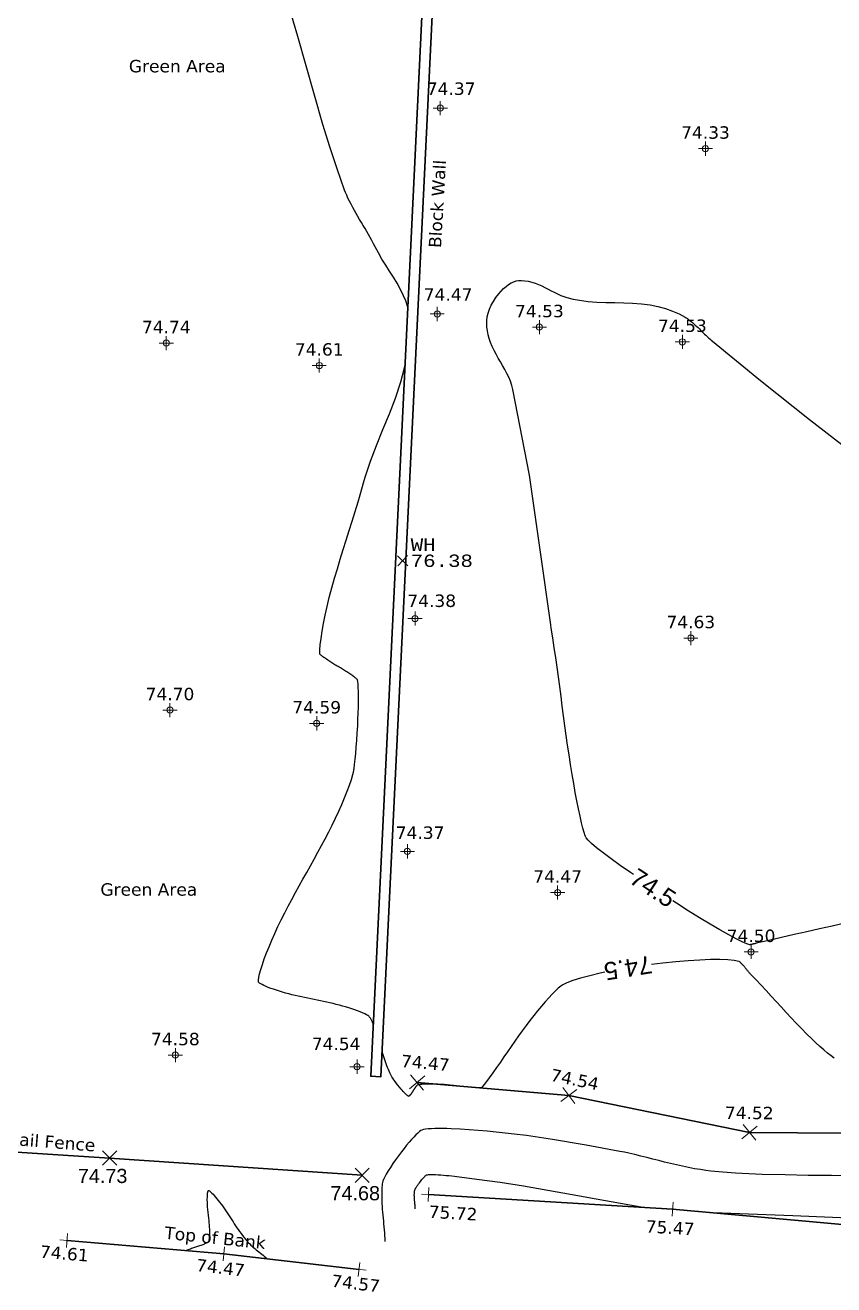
# Model space of a CAD drawing. Header units: metres. Extents: x 538443 to 538604, y 597904 to 598037.
# Drawn here: x 538471.88 to 538488.99, y 597917.91 to 597944.57 of the extents above; entities that cross this region are included whole.
import ezdxf
from ezdxf.enums import TextEntityAlignment as Align

# ---------------------------------------------------------------- set-up
doc = ezdxf.new("R2010")
doc.units = ezdxf.units.M
doc.header["$MEASUREMENT"] = 0
doc.header["$PDMODE"] = 1
doc.header["$PDSIZE"] = 0.1
doc.layers.get('0').update_dxf_attribs({"lineweight": 0})
for name, color, linetype in [('$DTM-CONTOUR-LABEL', 5, 'Continuous'), ('$DTM-CONTOUR-MAJ', 1, 'Continuous'), ('$DTM-CONTOUR-MIN', 4, 'Continuous'), ('Fence Symbol', 16, 'Continuous'), ('Fence-Text', 16, 'Continuous'), ('POINTS', 7, 'Continuous'), ('Spot Height-Text', 7, 'Continuous')]:
    doc.layers.add(name, color=color, linetype=linetype)
for name, color, linetype, lineweight in [('Bank Bottom Elevation', 12, 'Continuous', 0), ('Bank Bottom Line', 12, 'Continuous', 35), ('Bank Bottom Symbol', 12, 'Continuous', 0), ('Bank Top Elevation', 20, 'Continuous', 0), ('Bank Top Line', 20, 'Continuous', 35), ('Bank Top Symbol', 20, 'Continuous', 0), ('Fence Line', 16, 'Continuous', 35), ('Spot Height Symbol', 1, 'Continuous', 0), ('Text', 7, 'Continuous', 0), ('Wall Height Elevation', 7, 'Continuous', 0), ('Wall Height Symbol', 7, 'Continuous', 0), ('Wall Height Text', 7, 'Continuous', 0), ('Wall Line', 251, 'Continuous', 35)]:
    doc.layers.add(name, color=color, linetype=linetype, lineweight=lineweight)
doc.styles.add('2mm Arial', font='arial.ttf')
doc.styles.add('Bank Bottom Text', font='verdana.ttf')
doc.styles.add('Bank Top Text', font='verdana.ttf')
doc.styles.add('Contour', font='arial.ttf')
doc.styles.add('Feature Height Text 1.75', font='cour.ttf')
doc.styles.add('Spot Height Text', font='verdana.ttf')

# ---------------------------------------------------------------- blocks, each defined once
blk = doc.blocks.new('plus circle Colour 1')
at = {"color": 1, "lineweight": 0}
for p, q in [((0, 0), (0, 0.499)), ((0, 0), (-0.499, 0)), ((0.499, 0), (0, 0)), ((0, -0.499), (0, 0))]:
    blk.add_line(p, q, dxfattribs=at)
blk.add_circle((0, 0), 0.217, dxfattribs=at)
blk = doc.blocks.new('CROSS')
at = {"color": 0}
for points in [[(0.5, 0.5), (-0.5, -0.5)], [(0.5, -0.5), (-0.5, 0.5)]]:
    blk.add_lwpolyline(points, dxfattribs=at)

msp = doc.modelspace()

# ---------------------------------------------------------------- linework, layer by layer
at = {"layer": '$DTM-CONTOUR-MAJ'}
msp.add_lwpolyline([(538489.428, 597920.215), (538488.94, 597920.221), (538488.452, 597920.225), (538487.964, 597920.233), (538487.476, 597920.245), (538487.193, 597920.257), (538486.914, 597920.273), (538486.644, 597920.293), (538486.388, 597920.317), (538486.283, 597920.329), (538486.168, 597920.346), (538486.046, 597920.366), (538485.92, 597920.39), (538485.791, 597920.417), (538485.664, 597920.445), (538485.538, 597920.475), (538485.411, 597920.506), (538485.286, 597920.539), (538485.16, 597920.571), (538485.034, 597920.603), (538484.908, 597920.634), (538484.781, 597920.665), (538484.655, 597920.693), (538484.559, 597920.713), (538484.465, 597920.731), (538483.753, 597920.862), (538483.039, 597920.985), (538482.763, 597921.028), (538482.491, 597921.066), (538482.226, 597921.098), (538482.036, 597921.12), (538481.846, 597921.14), (538481.656, 597921.159), (538481.467, 597921.176), (538481.277, 597921.191), (538481.087, 597921.204), (538480.896, 597921.213), (538480.805, 597921.217), (538480.716, 597921.218), (538480.63, 597921.218), (538480.549, 597921.216), (538480.475, 597921.212), (538480.41, 597921.207), (538480.354, 597921.201), (538480.309, 597921.193), (538480.275, 597921.183), (538480.253, 597921.172), (538480.224, 597921.151), (538480.19, 597921.121), (538480.15, 597921.083), (538480.105, 597921.037), (538480.056, 597920.984), (538480.005, 597920.925), (538479.952, 597920.862), (538479.898, 597920.794), (538479.844, 597920.725), (538479.78, 597920.64), (538479.719, 597920.556), (538479.662, 597920.473), (538479.609, 597920.394), (538479.563, 597920.32), (538479.522, 597920.252), (538479.49, 597920.192), (538479.465, 597920.141), (538479.448, 597920.1), (538479.442, 597920.077), (538479.437, 597920.046), (538479.432, 597920.009), (538479.429, 597919.966), (538479.426, 597919.917), (538479.424, 597919.865), (538479.424, 597919.809), (538479.424, 597919.751), (538479.426, 597919.691), (538479.428, 597919.629), (538479.432, 597919.567), (538479.436, 597919.506), (538479.441, 597919.444), (538479.447, 597919.382), (538479.453, 597919.32), (538479.459, 597919.258), (538479.465, 597919.196), (538479.471, 597919.135), (538479.476, 597919.073), (538479.481, 597919.011), (538479.486, 597918.949), (538479.489, 597918.887), (538479.492, 597918.825)], dxfattribs=at)
at = {"layer": '$DTM-CONTOUR-MIN'}
for points in [[(538479.977, 597938.594), (538479.969, 597938.626), (538479.932, 597938.736), (538479.888, 597938.845), (538479.823, 597938.979), (538479.75, 597939.11), (538479.672, 597939.239), (538479.591, 597939.366), (538479.51, 597939.493), (538479.43, 597939.621), (538479.354, 597939.75), (538479.284, 597939.882), (538479.252, 597939.947), (538479.217, 597940.013), (538479.182, 597940.077), (538479.145, 597940.142), (538479.108, 597940.205), (538479.071, 597940.269), (538479.033, 597940.332), (538478.995, 597940.395), (538478.957, 597940.459), (538478.919, 597940.522), (538478.882, 597940.586), (538478.846, 597940.65), (538478.81, 597940.715), (538478.775, 597940.782), (538478.741, 597940.849), (538478.71, 597940.913), (538478.683, 597940.974), (538478.659, 597941.03), (538478.64, 597941.08), (538478.484, 597941.528), (538478.33, 597941.994), (538478.182, 597942.47), (538478, 597943.09), (538477.824, 597943.712), (538477.649, 597944.334), (538477.469, 597944.954)], [(538484.751, 597926.592), (538484.687, 597926.635), (538484.473, 597926.786), (538484.28, 597926.926), (538484.112, 597927.052), (538483.973, 597927.161), (538483.865, 597927.251), (538483.791, 597927.321), (538483.752, 597927.368), (538483.733, 597927.411), (538483.71, 597927.48), (538483.684, 597927.574), (538483.654, 597927.69), (538483.623, 597927.827), (538483.59, 597927.982), (538483.556, 597928.151), (538483.521, 597928.332), (538483.487, 597928.521), (538483.454, 597928.713), (538483.421, 597928.919), (538483.389, 597929.125), (538483.359, 597929.331), (538483.33, 597929.537), (538483.301, 597929.744), (538483.273, 597929.95), (538483.246, 597930.157), (538483.219, 597930.363), (538483.192, 597930.57), (538483.164, 597930.776), (538483.136, 597930.983), (538483.107, 597931.189), (538483.077, 597931.395), (538483.046, 597931.601), (538483.013, 597931.807), (538483.001, 597931.879), (538482.776, 597933.464), (538482.55, 597935.05), (538482.199, 597936.861), (538482.176, 597936.948), (538482.147, 597937.034), (538482.112, 597937.119), (538482.072, 597937.202), (538482.029, 597937.284), (538481.983, 597937.365), (538481.936, 597937.446), (538481.89, 597937.526), (538481.844, 597937.607), (538481.801, 597937.689), (538481.761, 597937.773), (538481.726, 597937.858), (538481.698, 597937.938), (538481.676, 597938.019), (538481.66, 597938.099), (538481.65, 597938.177), (538481.646, 597938.253), (538481.648, 597938.324), (538481.658, 597938.398), (538481.678, 597938.476), (538481.707, 597938.558), (538481.744, 597938.642), (538481.79, 597938.725), (538481.843, 597938.808), (538481.902, 597938.888), (538481.95, 597938.944), (538482.002, 597938.996), (538482.055, 597939.042), (538482.11, 597939.083), (538482.164, 597939.115), (538482.217, 597939.14), (538482.268, 597939.157), (538482.316, 597939.165), (538482.382, 597939.167), (538482.453, 597939.162), (538482.526, 597939.151), (538482.6, 597939.134), (538482.674, 597939.111), (538482.743, 597939.085), (538482.811, 597939.054), (538482.878, 597939.021), (538482.944, 597938.987), (538483.011, 597938.951), (538483.077, 597938.917), (538483.144, 597938.884), (538483.212, 597938.853), (538483.281, 597938.827), (538483.345, 597938.807), (538483.475, 597938.774), (538483.608, 597938.748), (538483.793, 597938.724), (538483.98, 597938.71), (538484.168, 597938.703), (538484.357, 597938.699), (538484.546, 597938.695), (538484.734, 597938.688), (538484.921, 597938.673), (538485.107, 597938.649), (538485.27, 597938.616), (538485.429, 597938.573), (538485.58, 597938.521), (538485.721, 597938.459), (538485.849, 597938.391), (538485.87, 597938.378), (538485.893, 597938.362), (538485.918, 597938.343), (538485.945, 597938.323), (538485.974, 597938.3), (538486.003, 597938.275), (538486.032, 597938.25), (538486.061, 597938.224), (538486.09, 597938.197), (538486.118, 597938.17), (538486.146, 597938.143), (538486.174, 597938.116), (538486.202, 597938.089), (538486.23, 597938.062), (538486.258, 597938.034), (538486.286, 597938.007), (538486.314, 597937.98), (538486.343, 597937.954), (538486.372, 597937.928), (538486.397, 597937.906), (538486.422, 597937.885)], [(538486.422, 597937.885), (538487.44, 597937.051), (538488.48, 597936.222), (538491.433, 597933.941)], [(538479.246, 597923.425), (538479.243, 597923.431), (538479.227, 597923.466), (538479.212, 597923.498), (538479.198, 597923.526), (538479.184, 597923.55), (538479.172, 597923.57), (538479.161, 597923.584), (538479.152, 597923.594), (538479.131, 597923.609), (538479.102, 597923.626), (538479.065, 597923.644), (538479.021, 597923.664), (538478.97, 597923.685), (538478.914, 597923.707), (538478.854, 597923.729), (538478.791, 597923.75), (538478.726, 597923.771), (538478.661, 597923.791), (538478.595, 597923.809), (538478.529, 597923.827), (538478.462, 597923.844), (538478.396, 597923.86), (538478.329, 597923.875), (538478.262, 597923.89), (538478.195, 597923.905), (538478.128, 597923.919), (538478.061, 597923.933), (538477.993, 597923.947), (538477.926, 597923.961), (538477.859, 597923.975), (538477.792, 597923.989), (538477.724, 597924.004), (538477.657, 597924.019), (538477.591, 597924.034), (538477.524, 597924.05), (538477.458, 597924.067), (538477.392, 597924.085), (538477.326, 597924.103), (538477.26, 597924.123), (538477.198, 597924.143), (538477.138, 597924.164), (538477.08, 597924.184), (538477.025, 597924.205), (538476.976, 597924.226), (538476.932, 597924.245), (538476.894, 597924.263), (538476.864, 597924.28), (538476.841, 597924.295), (538476.827, 597924.308), (538476.82, 597924.318), (538476.818, 597924.358), (538476.825, 597924.417), (538476.841, 597924.493), (538476.866, 597924.584), (538476.899, 597924.689), (538476.94, 597924.806), (538476.988, 597924.933), (538477.041, 597925.066), (538477.099, 597925.204), (538477.161, 597925.344), (538477.229, 597925.491), (538477.3, 597925.636), (538477.373, 597925.781), (538477.448, 597925.925), (538477.524, 597926.068), (538477.601, 597926.211), (538477.68, 597926.353), (538477.758, 597926.495), (538477.838, 597926.637), (538477.917, 597926.779), (538477.996, 597926.921), (538478.074, 597927.064), (538478.152, 597927.206), (538478.228, 597927.35), (538478.302, 597927.494), (538478.375, 597927.638), (538478.446, 597927.784), (538478.514, 597927.931), (538478.578, 597928.076), (538478.638, 597928.218), (538478.693, 597928.356), (538478.742, 597928.486), (538478.783, 597928.605), (538478.815, 597928.712), (538478.827, 597928.762), (538478.839, 597928.834), (538478.851, 597928.924), (538478.864, 597929.032), (538478.876, 597929.155), (538478.887, 597929.291), (538478.898, 597929.436), (538478.907, 597929.587), (538478.916, 597929.742), (538478.922, 597929.877), (538478.927, 597930.01), (538478.93, 597930.138), (538478.932, 597930.258), (538478.933, 597930.369), (538478.932, 597930.468), (538478.929, 597930.554), (538478.926, 597930.625), (538478.92, 597930.679), (538478.914, 597930.715), (538478.912, 597930.719), (538478.907, 597930.724), (538478.9, 597930.73), (538478.89, 597930.739), (538478.878, 597930.748), (538478.864, 597930.759), (538478.848, 597930.771), (538478.83, 597930.784), (538478.811, 597930.798), (538478.792, 597930.811), (538478.771, 597930.825), (538478.75, 597930.84), (538478.728, 597930.855), (538478.706, 597930.869), (538478.683, 597930.883), (538478.661, 597930.897), (538478.639, 597930.911), (538478.616, 597930.925), (538478.594, 597930.939), (538478.571, 597930.953), (538478.549, 597930.966), (538478.526, 597930.98), (538478.504, 597930.994), (538478.481, 597931.007), (538478.459, 597931.021), (538478.436, 597931.035), (538478.414, 597931.049), (538478.392, 597931.063), (538478.369, 597931.077), (538478.347, 597931.091), (538478.325, 597931.105), (538478.303, 597931.119), (538478.281, 597931.134), (538478.259, 597931.149), (538478.238, 597931.163), (538478.218, 597931.177), (538478.199, 597931.19), (538478.182, 597931.203), (538478.165, 597931.215), (538478.151, 597931.226), (538478.139, 597931.236), (538478.129, 597931.244), (538478.122, 597931.251), (538478.118, 597931.256), (538478.116, 597931.259), (538478.116, 597931.347), (538478.124, 597931.458), (538478.14, 597931.591), (538478.163, 597931.742), (538478.193, 597931.908), (538478.229, 597932.085), (538478.27, 597932.269), (538478.316, 597932.457), (538478.37, 597932.661), (538478.427, 597932.864), (538478.487, 597933.067), (538478.548, 597933.269), (538478.611, 597933.471), (538478.674, 597933.672), (538478.738, 597933.874), (538478.802, 597934.075), (538478.864, 597934.277), (538478.926, 597934.479), (538478.985, 597934.682), (538479.042, 597934.885), (538479.075, 597935.003), (538479.187, 597935.343), (538479.315, 597935.678), (538479.451, 597936.011), (538479.587, 597936.344), (538479.714, 597936.679), (538479.827, 597937.019), (538479.906, 597937.32), (538479.919, 597937.382)], [(538489.224, 597925.564), (538488.956, 597925.503), (538488.688, 597925.443), (538488.42, 597925.383), (538488.151, 597925.322), (538487.883, 597925.261), (538487.615, 597925.2), (538487.348, 597925.137), (538487.34, 597925.135), (538487.332, 597925.133), (538487.324, 597925.131), (538487.317, 597925.129), (538487.309, 597925.127), (538487.301, 597925.125), (538487.293, 597925.123), (538487.285, 597925.121), (538487.277, 597925.119), (538487.27, 597925.118), (538487.262, 597925.116), (538487.254, 597925.114), (538487.248, 597925.113), (538487.242, 597925.112), (538487.237, 597925.11), (538487.231, 597925.11), (538487.226, 597925.109), (538487.222, 597925.108), (538487.219, 597925.108), (538487.216, 597925.107), (538487.213, 597925.107), (538487.212, 597925.107), (538487.15, 597925.125), (538487.054, 597925.167), (538486.926, 597925.231), (538486.768, 597925.316), (538486.583, 597925.421), (538486.376, 597925.543), (538486.15, 597925.679), (538485.911, 597925.828), (538485.662, 597925.985), (538485.585, 597926.036)], [(538489.001, 597922.703), (538488.933, 597922.754), (538488.859, 597922.813), (538488.78, 597922.88), (538488.696, 597922.953), (538488.611, 597923.031), (538488.526, 597923.112), (538488.415, 597923.221), (538488.305, 597923.332), (538488.196, 597923.445), (538488.089, 597923.559), (538487.983, 597923.674), (538487.877, 597923.79), (538487.771, 597923.905), (538487.666, 597924.021), (538487.56, 597924.136), (538487.453, 597924.251), (538487.346, 597924.365), (538487.237, 597924.477), (538487.228, 597924.487), (538487.219, 597924.496), (538487.209, 597924.508), (538487.198, 597924.52), (538487.187, 597924.532), (538487.177, 597924.545), (538487.167, 597924.557), (538487.157, 597924.57), (538487.147, 597924.582), (538487.137, 597924.595), (538487.126, 597924.608), (538487.116, 597924.62), (538487.106, 597924.633), (538487.096, 597924.645), (538487.085, 597924.657), (538487.075, 597924.669), (538487.064, 597924.681), (538487.054, 597924.692), (538487.044, 597924.703), (538487.034, 597924.712), (538487.024, 597924.722), (538487.015, 597924.73), (538487.007, 597924.737), (538486.999, 597924.743), (538486.993, 597924.747), (538486.988, 597924.751), (538486.984, 597924.752), (538486.885, 597924.773), (538486.75, 597924.786), (538486.581, 597924.792), (538486.382, 597924.791), (538486.157, 597924.783), (538485.91, 597924.767), (538485.648, 597924.745), (538485.375, 597924.716), (538485.134, 597924.687)], [(538484.145, 597924.523), (538484.046, 597924.503), (538483.826, 597924.452), (538483.634, 597924.402), (538483.472, 597924.352), (538483.345, 597924.304), (538483.254, 597924.258), (538483.212, 597924.228), (538483.16, 597924.185), (538483.1, 597924.13), (538483.034, 597924.063), (538482.961, 597923.986), (538482.884, 597923.901), (538482.805, 597923.809), (538482.724, 597923.711), (538482.643, 597923.61), (538482.56, 597923.504), (538482.479, 597923.395), (538482.4, 597923.286), (538482.321, 597923.176), (538482.243, 597923.065), (538482.166, 597922.954), (538482.089, 597922.843), (538482.012, 597922.731), (538481.935, 597922.62), (538481.857, 597922.509), (538481.779, 597922.399), (538481.699, 597922.29), (538481.618, 597922.182), (538481.536, 597922.075), (538481.469, 597922.078), (538481.403, 597922.083), (538481.337, 597922.088), (538481.271, 597922.094), (538481.205, 597922.101), (538481.139, 597922.108), (538481.073, 597922.115), (538481.007, 597922.122), (538480.941, 597922.129), (538480.875, 597922.136), (538480.809, 597922.142), (538480.743, 597922.147), (538480.677, 597922.152), (538480.61, 597922.155), (538480.547, 597922.157), (538480.485, 597922.158), (538480.425, 597922.158), (538480.369, 597922.157), (538480.317, 597922.154), (538480.272, 597922.151), (538480.233, 597922.146), (538480.201, 597922.14), (538480.178, 597922.134), (538480.176, 597922.133), (538480.173, 597922.131), (538480.17, 597922.128), (538480.167, 597922.125), (538480.163, 597922.121), (538480.158, 597922.116), (538480.154, 597922.111), (538480.149, 597922.105), (538480.144, 597922.099), (538480.139, 597922.093), (538480.134, 597922.086), (538480.129, 597922.079), (538480.125, 597922.073), (538480.12, 597922.066), (538480.115, 597922.059), (538480.111, 597922.052), (538480.106, 597922.045), (538480.102, 597922.038), (538480.097, 597922.031), (538480.093, 597922.023), (538480.089, 597922.016), (538480.084, 597922.009), (538480.08, 597922.002), (538480.075, 597921.995), (538480.071, 597921.988), (538480.066, 597921.981), (538480.062, 597921.974), (538480.057, 597921.967), (538480.053, 597921.96), (538480.048, 597921.953), (538480.043, 597921.947), (538480.038, 597921.94), (538480.033, 597921.933), (538480.028, 597921.927), (538480.023, 597921.921), (538480.018, 597921.916), (538480.013, 597921.911), (538480.009, 597921.907), (538480.006, 597921.903), (538480.003, 597921.901), (538480, 597921.899), (538479.998, 597921.898), (538479.992, 597921.9), (538479.982, 597921.905), (538479.97, 597921.914), (538479.955, 597921.926), (538479.938, 597921.941), (538479.919, 597921.959), (538479.899, 597921.98), (538479.877, 597922.003), (538479.855, 597922.027), (538479.834, 597922.052), (538479.799, 597922.093), (538479.766, 597922.134), (538479.735, 597922.173), (538479.707, 597922.212), (538479.681, 597922.248), (538479.658, 597922.281), (538479.64, 597922.311), (538479.625, 597922.336), (538479.611, 597922.364), (538479.596, 597922.396), (538479.581, 597922.43), (538479.565, 597922.467), (538479.55, 597922.505), (538479.535, 597922.543), (538479.519, 597922.586), (538479.504, 597922.628), (538479.49, 597922.671), (538479.476, 597922.713), (538479.463, 597922.756), (538479.45, 597922.799), (538479.437, 597922.843), (538479.433, 597922.857)], [(538480.135, 597919.519), (538480.134, 597919.538), (538480.133, 597919.556), (538480.132, 597919.575), (538480.13, 597919.594), (538480.128, 597919.613), (538480.127, 597919.631), (538480.125, 597919.65), (538480.123, 597919.669), (538480.121, 597919.687), (538480.12, 597919.706), (538480.118, 597919.725), (538480.117, 597919.744), (538480.116, 597919.762), (538480.115, 597919.781), (538480.114, 597919.799), (538480.114, 597919.817), (538480.115, 597919.834), (538480.115, 597919.849), (538480.116, 597919.864), (538480.117, 597919.877), (538480.118, 597919.888), (538480.12, 597919.898), (538480.122, 597919.905), (538480.127, 597919.917), (538480.134, 597919.933), (538480.144, 597919.951), (538480.156, 597919.971), (538480.17, 597919.994), (538480.186, 597920.018), (538480.204, 597920.043), (538480.222, 597920.068), (538480.242, 597920.094), (538480.258, 597920.115), (538480.274, 597920.135), (538480.29, 597920.154), (538480.306, 597920.172), (538480.32, 597920.188), (538480.334, 597920.202), (538480.346, 597920.214), (538480.357, 597920.223), (538480.365, 597920.229), (538480.372, 597920.233), (538480.382, 597920.235), (538480.396, 597920.238), (538480.413, 597920.24), (538480.433, 597920.241), (538480.455, 597920.242), (538480.479, 597920.243), (538480.505, 597920.243), (538480.532, 597920.243), (538480.56, 597920.242), (538480.618, 597920.239), (538480.675, 597920.235), (538480.733, 597920.23), (538480.79, 597920.225), (538480.847, 597920.219), (538480.905, 597920.213), (538480.962, 597920.207), (538481.439, 597920.148), (538481.929, 597920.08), (538482.426, 597920.002), (538482.939, 597919.914), (538483.452, 597919.821), (538483.964, 597919.727), (538484.476, 597919.634), (538484.99, 597919.546)], [(538475.271, 597918.635), (538475.293, 597918.643), (538475.314, 597918.651), (538475.336, 597918.659), (538475.358, 597918.666), (538475.38, 597918.673), (538475.402, 597918.681), (538475.425, 597918.688), (538475.447, 597918.695), (538475.469, 597918.702), (538475.491, 597918.709), (538475.513, 597918.716), (538475.535, 597918.723), (538475.557, 597918.731), (538475.579, 597918.738), (538475.601, 597918.746), (538475.623, 597918.755), (538475.644, 597918.763), (538475.665, 597918.772), (538475.685, 597918.781), (538475.704, 597918.79), (538475.721, 597918.799), (538475.735, 597918.807), (538475.748, 597918.814), (538475.757, 597918.821), (538475.764, 597918.826), (538475.767, 597918.831), (538475.771, 597918.839), (538475.774, 597918.85), (538475.776, 597918.865), (538475.779, 597918.883), (538475.781, 597918.903), (538475.783, 597918.926), (538475.784, 597918.951), (538475.785, 597918.977), (538475.785, 597919.004), (538475.785, 597919.032), (538475.785, 597919.062), (538475.784, 597919.092), (538475.782, 597919.123), (538475.78, 597919.153), (538475.778, 597919.183), (538475.775, 597919.213), (538475.773, 597919.244), (538475.77, 597919.274), (538475.766, 597919.304), (538475.763, 597919.334), (538475.76, 597919.365), (538475.756, 597919.395), (538475.753, 597919.425), (538475.75, 597919.455), (538475.747, 597919.486), (538475.744, 597919.516), (538475.741, 597919.546), (538475.739, 597919.576), (538475.737, 597919.607), (538475.736, 597919.637), (538475.735, 597919.667), (538475.734, 597919.697), (538475.734, 597919.726), (538475.735, 597919.754), (538475.735, 597919.781), (538475.737, 597919.807), (538475.739, 597919.83), (538475.741, 597919.851), (538475.744, 597919.868), (538475.747, 597919.883), (538475.75, 597919.894), (538475.753, 597919.901), (538475.757, 597919.904), (538475.765, 597919.903), (538475.777, 597919.897), (538475.792, 597919.886), (538475.81, 597919.87), (538475.832, 597919.85), (538475.856, 597919.825), (538475.882, 597919.797), (538475.909, 597919.765), (538475.938, 597919.731), (538475.966, 597919.695), (538475.995, 597919.658), (538476.025, 597919.618), (538476.055, 597919.578), (538476.084, 597919.537), (538476.112, 597919.495), (538476.14, 597919.453), (538476.168, 597919.412), (538476.196, 597919.369), (538476.223, 597919.327), (538476.25, 597919.285), (538476.278, 597919.243), (538476.305, 597919.201), (538476.333, 597919.159), (538476.361, 597919.117), (538476.389, 597919.076), (538476.418, 597919.035), (538476.448, 597918.994), (538476.478, 597918.954), (538476.508, 597918.915), (538476.539, 597918.877), (538476.569, 597918.841), (538476.587, 597918.821), (538476.608, 597918.799), (538476.631, 597918.775), (538476.657, 597918.751), (538476.683, 597918.726), (538476.711, 597918.701), (538476.74, 597918.676), (538476.769, 597918.652), (538476.798, 597918.628), (538476.827, 597918.604), (538476.856, 597918.58), (538476.886, 597918.556), (538476.915, 597918.533), (538476.944, 597918.509), (538476.973, 597918.484), (538477.002, 597918.459)], [(538489.806, 597919.301), (538488.122, 597919.367), (538486.438, 597919.433)]]:
    msp.add_lwpolyline(points, dxfattribs=at)
at = {"layer": 'Bank Bottom Line'}
msp.add_lwpolyline([(538538.128, 597918.447), (538532.763, 597918.772), (538527.59, 597919.168), (538522.891, 597920.029), (538520.015, 597919.759), (538516.987, 597919.545), (538517.118, 597922.131), (538517.425, 597924.636), (538513.565, 597927.349), (538508.993, 597928.884), (538505.165, 597929.032), (538503.176, 597928.687), (538501.688, 597927.714), (538500.882, 597924.533), (538501.245, 597922.486), (538502.089, 597920.774), (538498.555, 597920.644), (538492.293, 597921.097), (538487.208, 597921.135), (538483.383, 597921.915), (538480.172, 597922.193)], dxfattribs=at)
at = {"layer": 'Bank Top Line'}
for points in [[(538480.414, 597919.82), (538485.58, 597919.511), (538492.69, 597918.864), (538503.542, 597917.736), (538509.467, 597917.75), (538514.812, 597917.82), (538518.613, 597917.735), (538526.901, 597917.881), (538536.982, 597916.613)], [(538478.944, 597918.234), (538476.083, 597918.566), (538472.765, 597918.846)]]:
    msp.add_lwpolyline(points, dxfattribs=at)
at = {"layer": 'Bank Top Symbol'}
for p, q in [((538480.423, 597919.97), (538480.405, 597919.67)), ((538480.264, 597919.829), (538480.564, 597919.811)), ((538485.591, 597919.661), (538485.569, 597919.361)), ((538485.43, 597919.522), (538485.73, 597919.5)), ((538472.914, 597918.833), (538472.616, 597918.859)), ((538472.752, 597918.697), (538472.778, 597918.995)), ((538476.232, 597918.551), (538475.934, 597918.581)), ((538476.068, 597918.417), (538476.098, 597918.715)), ((538478.927, 597918.085), (538478.961, 597918.383)), ((538479.093, 597918.217), (538478.795, 597918.251))]:
    msp.add_line(p, q, dxfattribs=at)
at = {"layer": 'Fence Line'}
msp.add_lwpolyline([(538461.183, 597921.347), (538467.003, 597921.021), (538473.666, 597920.592), (538479.012, 597920.226)], dxfattribs=at)
at = {"layer": 'POINTS'}
for p in [(538480.664, 597942.816), (538486.276, 597941.959), (538480.599, 597938.459), (538482.762, 597938.18), (538474.866, 597937.842), (538485.787, 597937.869), (538478.102, 597937.368), (538479.868, 597933.235), (538480.129, 597932.011), (538485.966, 597931.598), (538474.944, 597930.073), (538478.049, 597929.793), (538479.969, 597927.084), (538483.147, 597926.211), (538487.241, 597924.955), (538475.058, 597922.77), (538478.902, 597922.526), (538479.192, 597922.312), (538479.422, 597922.313), (538480.172, 597922.193), (538483.383, 597921.915), (538487.208, 597921.135), (538473.666, 597920.592), (538479.012, 597920.226), (538480.414, 597919.82), (538485.58, 597919.511), (538472.765, 597918.846), (538476.083, 597918.566), (538478.944, 597918.234)]:
    msp.add_point(p, dxfattribs=at)
at = {"layer": 'Wall Height Symbol'}
for p, q in [((538479.976, 597933.13), (538479.76, 597933.34)), ((538479.763, 597933.127), (538479.973, 597933.343))]:
    msp.add_line(p, q, dxfattribs=at)
at = {"layer": 'Wall Line'}
msp.add_lwpolyline([(538480.927, 597953.832), (538480.927, 597953.832), (538480.927, 597953.832), (538480.927, 597953.832), (538480.927, 597953.832), (538479.407, 597922.313), (538479.193, 597922.323), (538480.734, 597954.29), (538481.16, 597954.27), (538481.16, 597954.27), (538481.135, 597953.828), (538480.927, 597953.832)], dxfattribs=at)

# ---------------------------------------------------------------- block references
at = {"layer": 'Bank Bottom Symbol', "xscale": 0.3, "yscale": 0.3, "zscale": 0.3}
for p, rotation in [((538480.172, 597922.193), 85.05181958805912), ((538483.383, 597921.915), 81.76300175688739), ((538487.208, 597921.135), 84.02301142250828)]:
    msp.add_blockref('CROSS', p, dxfattribs=dict(at, rotation=rotation))
at = {"layer": 'Fence Symbol', "xscale": 0.3, "yscale": 0.3, "zscale": 0.3}
for p in [(538473.666, 597920.592), (538479.012, 597920.226)]:
    msp.add_blockref('CROSS', p, dxfattribs=at)
at = {"layer": 'Spot Height Symbol', "xscale": 0.3, "yscale": 0.3, "zscale": 0.3}
for p in [(538480.664, 597942.816), (538480.664, 597942.816), (538486.276, 597941.959), (538486.276, 597941.959), (538480.599, 597938.459), (538480.599, 597938.459), (538482.762, 597938.18), (538482.762, 597938.18), (538474.866, 597937.842), (538474.866, 597937.842), (538485.787, 597937.869), (538485.787, 597937.869), (538478.102, 597937.368), (538478.102, 597937.368), (538480.129, 597932.011), (538480.129, 597932.011), (538485.966, 597931.598), (538485.966, 597931.598), (538474.944, 597930.073), (538474.944, 597930.073), (538478.049, 597929.793), (538478.049, 597929.793), (538479.969, 597927.084), (538479.969, 597927.084), (538483.147, 597926.211), (538483.147, 597926.211), (538487.241, 597924.955), (538487.241, 597924.955), (538475.058, 597922.77), (538475.058, 597922.77), (538478.902, 597922.526), (538478.902, 597922.526)]:
    msp.add_blockref('plus circle Colour 1', p, dxfattribs=at)

# ---------------------------------------------------------------- texts
at = {"layer": '$DTM-CONTOUR-LABEL', "style": 'Contour'}
for rotation, p in [(-33.4221, (538485.165, 597926.31)), (-170.8825, (538484.638, 597924.614))]:
    msp.add_text('74.5', height=0.375, rotation=rotation, dxfattribs=at).set_placement(p, align=Align.MIDDLE_CENTER)
at = {"layer": 'Bank Bottom Elevation', "style": 'Bank Bottom Text'}
for s, rotation, p in [('74.47', -4.9482, (538479.835, 597922.651)), ('74.54', -11.5258, (538483.005, 597922.359)), ('74.52', -0.4282, (538486.687, 597921.552))]:
    msp.add_text(s, height=0.2625, rotation=rotation, dxfattribs=at).set_placement(p, align=Align.MIDDLE_LEFT)
at = {"layer": 'Bank Top Elevation', "style": 'Bank Top Text'}
for s, p in [('75.72', (538481.45, 597919.398)), ('75.47', (538486.043, 597919.087))]:
    msp.add_text(s, height=0.2625, rotation=-3.423, dxfattribs=at).set_placement(p, align=Align.MIDDLE_RIGHT)
for s, rotation, p in [('74.61', -4.8237, (538472.195, 597918.616)), ('74.47', -6.6192, (538475.502, 597918.331)), ('74.57', -6.6192, (538478.363, 597917.999))]:
    msp.add_text(s, height=0.2625, rotation=rotation, dxfattribs=at).set_placement(p, align=Align.MIDDLE_LEFT)
at = {"layer": 'Fence-Text', "style": '2mm Arial'}
for s, p in [('74.73', (538472.994, 597920.213)), ('74.68', (538478.34, 597919.847))]:
    msp.add_text(s, height=0.3, dxfattribs=at).set_placement(p, align=Align.MIDDLE_LEFT)
at = {"layer": 'Spot Height-Text', "style": 'Spot Height Text'}
for s, p in [('74.37', (538480.894, 597943.228)), ('74.33', (538486.276, 597942.3)), ('74.47', (538480.829, 597938.871)), ('74.53', (538482.762, 597938.521)), ('74.74', (538474.866, 597938.183)), ('74.53', (538485.787, 597938.21)), ('74.61', (538478.102, 597937.709)), ('74.38', (538480.483, 597932.388)), ('74.63', (538485.966, 597931.939)), ('74.70', (538474.944, 597930.414)), ('74.59', (538478.049, 597930.134)), ('74.37', (538480.237, 597927.479)), ('74.47', (538483.147, 597926.552)), ('74.50', (538487.241, 597925.296)), ('74.58', (538475.058, 597923.111)), ('74.54', (538478.46, 597923.009))]:
    msp.add_text(s, height=0.2625, dxfattribs=at).set_placement(p, align=Align.MIDDLE_CENTER)
at = {"layer": 'Text', "style": 'Spot Height Text'}
for p in [(538475.098, 597943.705), (538474.496, 597926.277)]:
    msp.add_text('Green Area', height=0.2625, dxfattribs=at).set_placement(p, align=Align.MIDDLE_CENTER)
for s, rotation, p in [('Block Wall', 86.7495, (538480.601, 597940.789)), ('Timber Post & Rail Fence', 355.4934, (538471.11, 597921.038)), ('Top of Bank', 354.0658, (538475.9, 597918.905))]:
    msp.add_text(s, height=0.2625, rotation=rotation, dxfattribs=at).set_placement(p, align=Align.MIDDLE_CENTER)
at = {"layer": 'Wall Height Elevation', "style": 'Feature Height Text 1.75'}
msp.add_text('76.38', height=0.2625, dxfattribs=at).set_placement((538480.039, 597933.235), align=Align.MIDDLE_LEFT)
at = {"layer": 'Wall Height Text', "style": 'Feature Height Text 1.75'}
msp.add_text('WH', height=0.2625, dxfattribs=at).set_placement((538480.039, 597933.576), align=Align.MIDDLE_LEFT)

doc.saveas('drawing.dxf')
